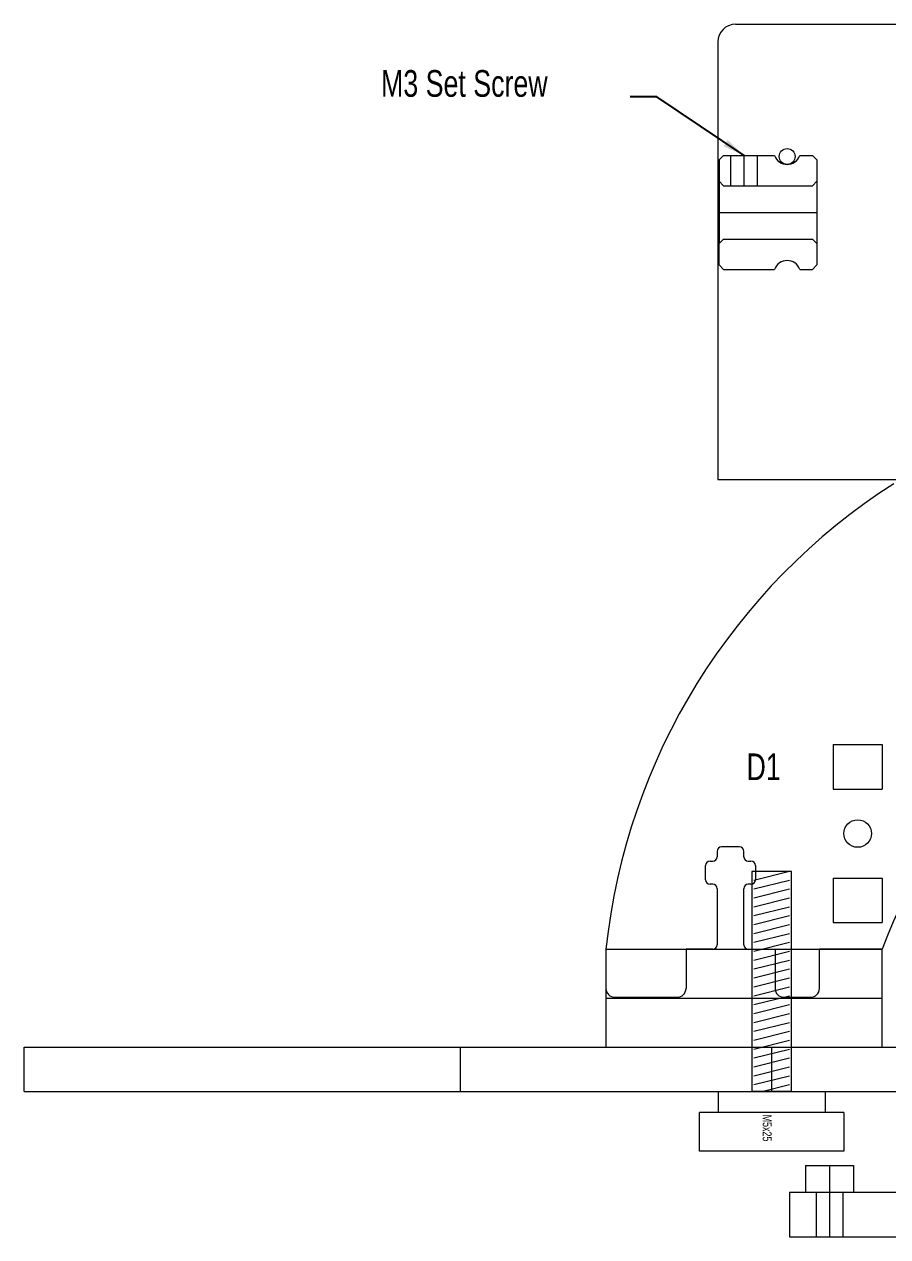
# Model space of a CAD drawing. Header units: millimetres. Extents: x -129 to 143, y -205 to 104.
# Drawn here: x -129.1 to -32, y -100.8 to 35.5 of the extents above; entities that cross this region are included whole.
import ezdxf

# ---------------------------------------------------------------- set-up
doc = ezdxf.new("R2010")
doc.units = ezdxf.units.MM
doc.linetypes.add('DASHED', pattern=[19.05, 12.7, -6.35])
doc.linetypes.add('DIVIDE', pattern=[31.75, 12.7, -6.35, 0, -6.35, 0, -6.35])
for name, color, linetype, lineweight, true_color in [('6 Dino Bracket Text', 1, 'CONTINUOUS', 0, 0xff0000), ('6 Dino Brackets', 7, 'CONTINUOUS', 0, 0x000000), ('8 Test Rig Mount', 7, 'CONTINUOUS', 0, 0x000000), ('9 Test Rig Mount', 7, 'CONTINUOUS', 0, 0x000000), ('Drawings, Build Surface', 1, 'CONTINUOUS', 0, 0xff0000), ('Drawings, Dino Mounts', 7, 'CONTINUOUS', 0, 0x000000), ('Drawings, Pulley, Worm Gear', 2, 'CONTINUOUS', 0, 0xffff00), ('Drawings, Thumb Screw', 2, 'CONTINUOUS', 0, 0xffff00), ('Drawings, z platform', 20, 'CONTINUOUS', 0, 0xff5500)]:
    doc.layers.add(name, color=color, linetype=linetype, lineweight=lineweight, true_color=true_color)
doc.styles.get("Standard").update_dxf_attribs({"font": 'txt', "width": 0.75})
doc.dimstyles.get("Standard").update_dxf_attribs({"dimtxt": 2.5, "dimasz": 2.5, "dimexe": 1.25, "dimexo": 0.625, "dimtad": 1, "dimtxsty": 'Standard', "dimcen": 2.5, "dimadec": 0, "dimazin": 0, "dimtfac": 1, "dimtmove": 0, "dimatfit": 3, "dimfxl": 1, "dimarcsym": 0})

msp = doc.modelspace()

# ---------------------------------------------------------------- linework, layer by layer
at = {"layer": '6 Dino Brackets'}
for p, q in [((-38.18, -45.5), (-32.68, -45.5)), ((-38.18, -45.5), (-38.18, -50.5)), ((-32.68, -45.5), (-32.68, -50.5)), ((-38.18, -50.5), (-32.68, -50.5)), ((-48.72, -57), (-50.72, -57)), ((-51.22, -57.5), (-51.22, -58.1)), ((-48.22, -58.1), (-48.22, -57.5)), ((-52.52, -60.7), (-52.52, -59.1)), ((-52.02, -58.6), (-51.72, -58.6)), ((-47.72, -58.6), (-47.42, -58.6)), ((-46.92, -59.1), (-46.92, -60.7)), ((-51.72, -61.2), (-52.02, -61.2)), ((-47.42, -61.2), (-47.72, -61.2)), ((-38.18, -60.5), (-32.68, -60.5)), ((-38.18, -60.5), (-38.18, -65.5)), ((-32.68, -60.5), (-32.68, -65.5)), ((-51.22, -61.7), (-51.22, -68)), ((-48.22, -68), (-48.22, -61.7)), ((-38.18, -65.5), (-32.68, -65.5)), ((-63.72, -68.5), (-63.72, -72.9)), ((-51.72, -68.5), (-54.72, -68.5)), ((-54.72, -68.5), (-54.72, -72.9)), ((-47.72, -68.5), (-44.72, -68.5)), ((-44.72, -68.5), (-44.72, -72.9)), ((-39.72, -72.9), (-39.72, -68.5)), ((-32.68, -68.5), (-39.72, -68.5)), ((-62.72, -73.9), (-55.72, -73.9)), ((-43.72, -73.9), (-40.72, -73.9))]:
    msp.add_line(p, q, dxfattribs=at)
msp.add_circle((-35.43, -55.5), 1.55, dxfattribs=at)
for centre, radius, start, end in [((6.9, -76.01), 71.02, 122.6034, 173.9273), ((6.9, -82.58), 42.01, 19.5762, 160.4238), ((-50.72, -57.5), 0.5, 90, 180), ((-48.72, -57.5), 0.5, 0, 90), ((-51.72, -58.1), 0.5, 270, 0), ((-47.72, -58.1), 0.5, 180, 270), ((-52.02, -59.1), 0.5, 90, 180), ((-47.42, -59.1), 0.5, 0, 90), ((-52.02, -60.7), 0.5, 180, 270), ((-51.72, -61.7), 0.5, 0, 90), ((-47.72, -61.7), 0.5, 90, 180), ((-47.42, -60.7), 0.5, 270, 0), ((-51.72, -68), 0.5, 270, 0), ((-47.72, -68), 0.5, 180, 270), ((-62.72, -72.9), 1, 179.994, 270), ((-55.72, -72.9), 1, 270, 0), ((-43.72, -72.9), 1, 180, 270), ((-40.72, -72.9), 1, 270, 0)]:
    msp.add_arc(centre, radius, start, end, dxfattribs=at)
at = {"layer": '8 Test Rig Mount'}
for p, q in [((-49.15, 35.45), (32.9, 35.45)), ((-51.15, 33.45), (-51.15, -15.7)), ((-51.15, -15.7), (34.9, -15.7))]:
    msp.add_line(p, q, dxfattribs=at)
msp.add_arc((-49.15, 33.45), 2, 90, 180, dxfattribs=at)
at = {"layer": '9 Test Rig Mount'}
for p, q in [((-49.15, 35.45), (32.9, 35.45)), ((-51.15, 33.45), (-51.15, -15.7)), ((-51.15, -15.7), (34.9, -15.7))]:
    msp.add_line(p, q, dxfattribs=at)
msp.add_arc((-49.15, 33.45), 2, 90, 180, dxfattribs=at)
at = {"layer": 'Drawings, Build Surface'}
for p, q in [((-41.3, -92.82), (-41.3, -95.82)), ((-41.3, -92.82), (-35.9, -92.82)), ((-38.6, -92.82), (-38.6, -100.82)), ((-35.9, -92.82), (-35.9, -95.82)), ((-43.1, -95.82), (56.9, -95.82)), ((-43.1, -95.82), (-43.1, -100.82)), ((-40.1, -95.82), (-40.1, -100.82)), ((-37.1, -95.82), (-37.1, -100.82)), ((-43.1, -100.82), (56.9, -100.82))]:
    msp.add_line(p, q, dxfattribs=at)
at = {"layer": 'Drawings, Dino Mounts'}
for p, q in [((-63.72, -68.5), (-63.72, -79.5)), ((-63.72, -68.5), (-63.72, -72.9)), ((-63.72, -68.5), (-32.68, -68.5)), ((-32.68, -79.5), (-32.68, -68.5)), ((-63.72, -74), (-32.68, -74)), ((-63.72, -79.5), (-32.68, -79.5))]:
    msp.add_line(p, q, dxfattribs=at)
at = {"layer": 'Drawings, Pulley, Worm Gear'}
for p, q in [((-51, 20.2), (-50.5, 20.7)), ((-50.5, 20.7), (-44.76, 20.7)), ((-49.7, 17.3), (-49.7, 20.7)), ((-48.2, 17.3), (-48.2, 20.7)), ((-46.7, 17.3), (-46.7, 20.7)), ((-41.94, 20.7), (-40.5, 20.7)), ((-40.5, 20.7), (-40, 20.2)), ((-51, 20.2), (-51, 17.8)), ((-40, 20.2), (-40, 17.8)), ((-51, 17.8), (-50.5, 17.3)), ((-51, 17.8), (-51, 10.8)), ((-40.5, 17.3), (-40, 17.8)), ((-40, 17.8), (-40, 10.8)), ((-50.5, 17.3), (-40.5, 17.3)), ((-51, 14.3), (-40, 14.3)), ((-51, 10.8), (-50.5, 11.3)), ((-50.5, 11.3), (-40.5, 11.3)), ((-40.5, 11.3), (-40, 10.8)), ((-51, 8.4), (-51, 10.8)), ((-40, 10.8), (-40, 8.4)), ((-50.5, 7.9), (-51, 8.4)), ((-40, 8.4), (-40.5, 7.9)), ((-50.5, 7.9), (-44.76, 7.9)), ((-41.94, 7.9), (-40.5, 7.9))]:
    msp.add_line(p, q, dxfattribs=at)
msp.add_circle((-43.35, 20.59), 0.889, dxfattribs=at)
for centre, start, end in [((-43.35, 21.2), 199.4712, 340.5288), ((-43.35, 7.4), 19.4712, 160.5288)]:
    msp.add_arc(centre, 1.5, start, end, dxfattribs=at)
at = {"layer": 'Drawings, Thumb Screw'}
for p, q in [((-42.87, -59.76), (-47.33, -59.76)), ((-47.33, -59.76), (-47.33, -84.5)), ((-43.1, -59.76), (-47.1, -60.76)), ((-42.87, -84.5), (-42.87, -59.76)), ((-43.1, -60.76), (-47.1, -61.76)), ((-43.1, -61.76), (-47.1, -62.76)), ((-43.1, -62.76), (-47.1, -63.76)), ((-43.1, -63.76), (-47.1, -64.76)), ((-43.1, -64.76), (-47.1, -65.76)), ((-43.1, -65.76), (-47.1, -66.76)), ((-47.1, -66.76), (-47.1, -66.76)), ((-43.1, -66.76), (-47.1, -67.76)), ((-43.1, -67.76), (-47.1, -68.76)), ((-43.1, -68.76), (-47.1, -69.76)), ((-43.1, -69.76), (-47.1, -70.76)), ((-43.1, -70.76), (-47.1, -71.76)), ((-43.1, -71.76), (-47.1, -72.76)), ((-43.1, -72.76), (-47.1, -73.76)), ((-43.1, -73.76), (-47.1, -74.76)), ((-43.1, -74.76), (-47.1, -75.76)), ((-43.1, -75.76), (-47.1, -76.76)), ((-43.1, -76.76), (-47.1, -77.76)), ((-43.1, -77.76), (-47.1, -78.76)), ((-43.1, -78.76), (-47.1, -79.76)), ((-43.1, -79.76), (-47.1, -80.76)), ((-43.1, -80.76), (-47.1, -81.76)), ((-43.1, -81.76), (-47.1, -82.76)), ((-43.1, -82.76), (-47.1, -83.76)), ((-43.1, -83.76), (-46.06, -84.5)), ((-51.1, -84.5), (-39.1, -84.5)), ((-51.1, -84.5), (-51.1, -86.84)), ((-42.87, -84.5), (-47.33, -84.5)), ((-39.1, -84.5), (-39.1, -86.84)), ((-53.22, -91.19), (-53.22, -86.84)), ((-51.1, -86.84), (-53.22, -86.84)), ((-36.98, -86.84), (-39.1, -86.84)), ((-36.98, -86.84), (-36.98, -91.19)), ((-36.98, -91.19), (-53.22, -91.19))]:
    msp.add_line(p, q, dxfattribs=at)
at = {"layer": 'Drawings, Thumb Screw', "linetype": 'DASHED'}
msp.add_line((-39.1, -86.84), (-51.1, -86.84), dxfattribs=at)
at = {"layer": 'Drawings, z platform'}
for p, q in [((-129.1, -84.5), (-129.1, -79.5)), ((-129.1, -79.5), (142.9, -79.5)), ((-129.1, -84.5), (142.9, -84.5))]:
    msp.add_line(p, q, dxfattribs=at)
at = {"layer": 'Drawings, z platform', "linetype": 'DIVIDE'}
for p, q in [((-80.1, -79.5), (-80.1, -84.5)), ((-45.1, -79.5), (-45.1, -84.5))]:
    msp.add_line(p, q, dxfattribs=at)

# ---------------------------------------------------------------- texts
at = {"layer": '6 Dino Bracket Text', "insert": (-46, -48), "char_height": 3, "width": 100, "attachment_point": 5}
msp.add_mtext('D1', dxfattribs=at)
at = {"layer": 'Drawings, Pulley, Worm Gear', "insert": (-89, 30.3), "char_height": 3, "width": 100, "attachment_point": 1}
msp.add_mtext('M3\\~Set\\~Screw', dxfattribs=at)
at = {"layer": 'Drawings, Thumb Screw', "insert": (-45.1, -87.09), "char_height": 1, "width": 100, "attachment_point": 1, "rotation": 270}
msp.add_mtext('M5x25', dxfattribs=at)

# ---------------------------------------------------------------- leaders
at = {"layer": 'Drawings, Pulley, Worm Gear'}
msp.add_leader([(-48.2, 20.7), (-58, 27.3), (-61, 27.3)], dimstyle='Standard', dxfattribs=at)

doc.saveas('drawing.dxf')
